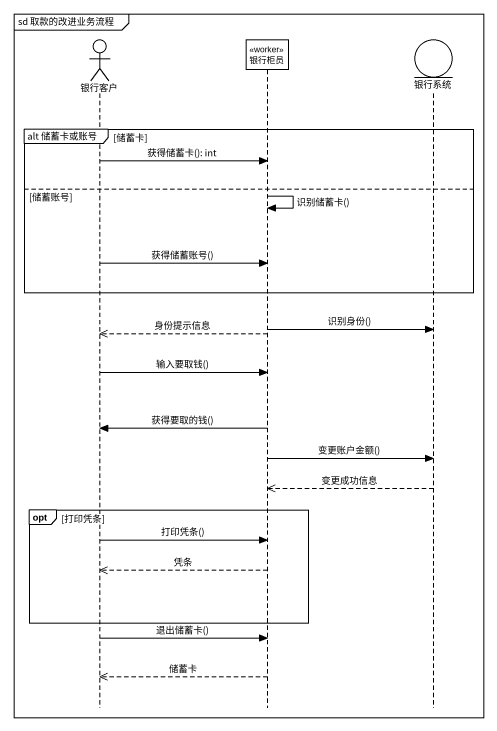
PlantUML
@startuml
mainframe sd 取款的改进业务流程
hide footbox
actor 银行客户
participant 银行柜员 <<worker>>
entity 银行系统

group alt 储蓄卡或账号 [储蓄卡]
  银行客户 -> 银行柜员 : 获得储蓄卡(): int
else 储蓄账号
  银行柜员 -> 银行柜员 : 识别储蓄卡()
  银行客户 -> 银行柜员 : 获得储蓄账号()
end
银行柜员 -> 银行系统 : 识别身份()
银行柜员 -->> 银行客户 : 身份提示信息
银行客户 -> 银行柜员 : 输入要取钱()
银行柜员 -> 银行客户 : 获得要取的钱()
银行柜员 -> 银行系统 : 变更账户金额()
银行系统 -->> 银行柜员 : 变更成功信息
opt 打印凭条
  银行客户 -> 银行柜员 : 打印凭条()
  银行柜员 -->> 银行客户 : 凭条
end
银行客户 -> 银行柜员 : 退出储蓄卡()
银行柜员 -->> 银行客户 : 储蓄卡
@enduml
